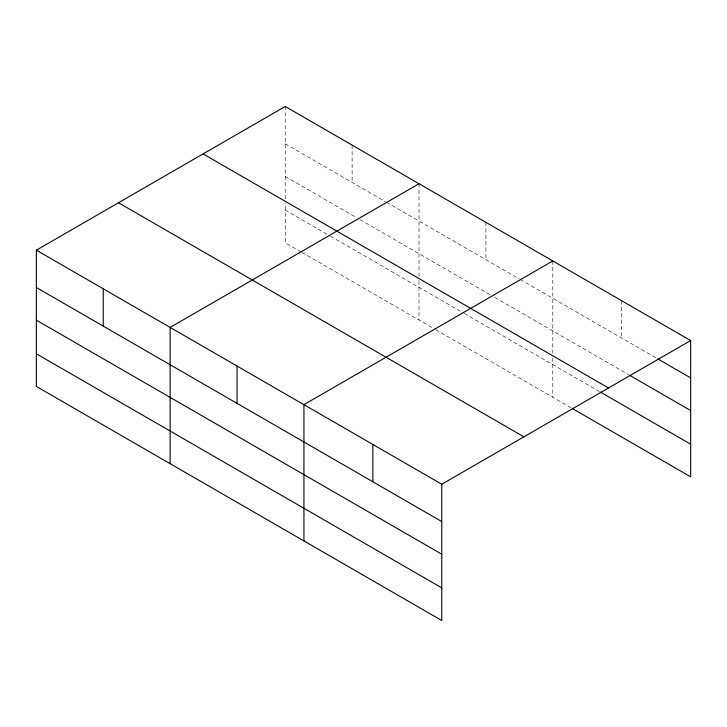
<?xml version="1.0" encoding="UTF-8"?>
<svg xmlns="http://www.w3.org/2000/svg" width="727" height="727" viewBox="0 0 727 727"><rect width="100%" height="100%" fill="white"/><g stroke="black" fill="none" stroke-linecap="round" stroke-linejoin="round"><path stroke-width="0.55" stroke-dasharray="3.63 2.73" d="M285.229 198.889L285.229 106.487M285.229 143.801L385.564 201.733M386.555 202.306L519.36 278.977M520.341 279.541L656.672 358.257M285.229 176.461L356.057 217.355M359.992 219.627L490.834 295.162M494.769 297.434L628.519 374.659M285.229 210.103L329.495 235.657M330.476 236.23L463.281 312.901M464.271 313.473L599.402 391.489M300.969 251.842L285.229 242.754L285.229 203.378M301.95 252.414L434.755 329.086M435.737 329.658L571.249 407.892M621.73 300.76L621.73 338.082M552.802 260.966L552.802 353.377M552.802 357.857L552.802 397.242M485.909 222.353L485.909 259.666M419.016 183.731L419.016 276.133M419.016 280.613L419.016 319.998M352.122 145.109L352.122 182.422"/><path stroke-width="1.09" d="M441.771 554.21L441.771 484.246L36.35 250.17L36.35 386.446L441.771 620.513L441.771 554.21L36.35 320.144M572.222 408.456L690.65 476.83L690.65 340.554L285.229 106.487L36.35 250.17M419.016 183.731L170.136 327.414L170.136 463.69M552.802 260.966L303.931 404.657L303.931 540.933M441.771 484.246L690.65 340.554M657.644 358.82L690.65 377.867M629.491 375.223L690.65 410.528M203.097 153.897L608.517 387.973M600.375 392.053L690.65 444.17M118.483 202.751L523.903 436.827M36.35 287.492L441.771 521.559M36.35 353.795L441.771 587.861M372.851 444.451L372.851 481.765M237.038 366.035L237.038 403.349M103.243 288.792L103.243 326.114"/></g></svg>
